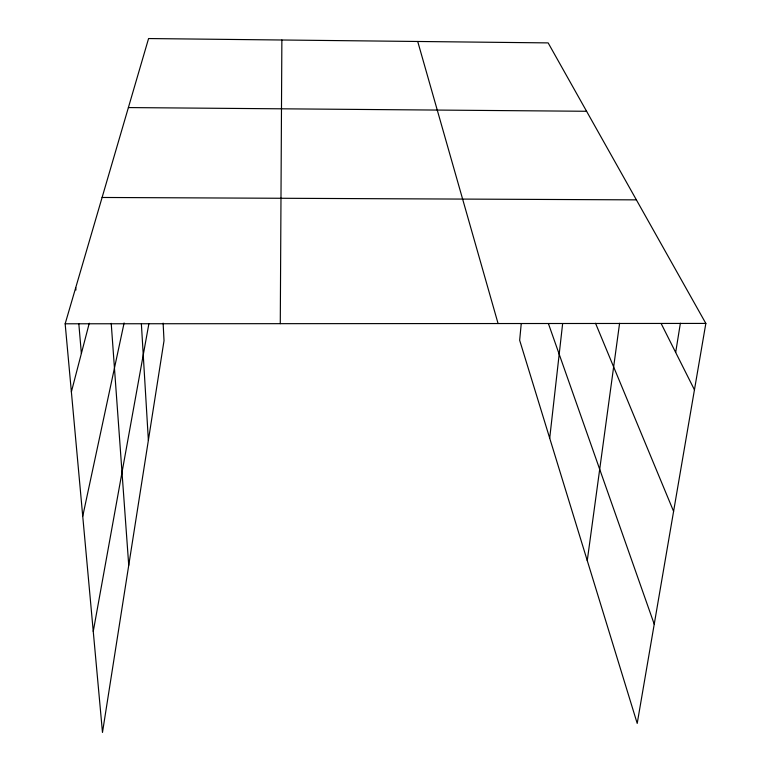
<?xml version="1.0" encoding="UTF-8"?>
<svg xmlns="http://www.w3.org/2000/svg" width="771" height="771" viewBox="0 0 771 771"><rect width="100%" height="100%" fill="white"/><g stroke="black" fill="none" stroke-linecap="round" stroke-linejoin="round"><path stroke-width="1.16" d="M280.278 323.666L281.868 39.996M521.244 323.608L519.654 340.252L637.212 723.391L705.841 323.425L548.152 42.897L148.572 38.55L65.159 323.791L102.485 732.45L164.021 340.695L163.124 323.155M549.704 438.198L562.628 323.724M587.261 560.604L619.585 323.28M675.675 352.443L680.379 323.232M93.252 631.43L148.87 323.83M82.738 516.242L124.112 322.953M71.375 391.87L89.263 323.213M65.159 323.791L705.841 323.425M102.1 197.472L636.393 199.862M128.391 107.574L586.596 111.275M661.219 323.675L694.449 389.818M595.54 323.28L673.594 511.356M548.412 323.598L654.232 624.192M417.718 41.48L498.076 323.541M75.731 287.641L75.934 290.041M78.806 323.56L81.369 353.494M111.217 323.357L128.738 565.307M141.382 323.965L148.379 440.308"/></g></svg>
